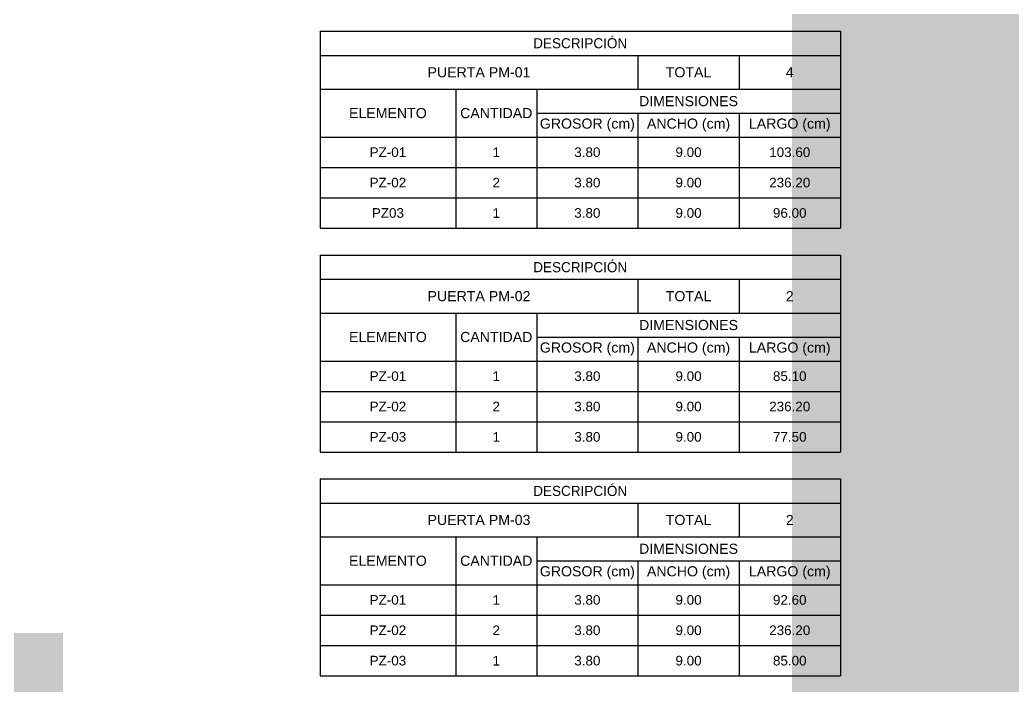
# Model space of a CAD drawing. Header units: millimetres. Extents: x 19458 to 19801, y 4351 to 4752.
# Drawn here: x 19572.31 to 19582.12, y 4496.62 to 4503.2 of the extents above; entities that cross this region are included whole.
import ezdxf

# ---------------------------------------------------------------- set-up
doc = ezdxf.new("R2010")
doc.units = ezdxf.units.MM
for name, color, linetype in [('cotas', 1, 'Continuous'), ('cotas @ 200', 1, 'Continuous'), ('cotas @ 300', 1, 'Continuous'), ('cotas @ 400', 1, 'Continuous'), ('cotas @ 500', 1, 'Continuous')]:
    doc.layers.add(name, color=color, linetype=linetype)
doc.styles.add('century gothic', font='GOTHIC.TTF')
doc.styles.add('COTAS SMC', font='GOTHIC.TTF')
doc.styles.get("Standard").update_dxf_attribs({"font": 'arial.ttf'})
doc.dimstyles.new('ANOTATIVE 100 SMCONSTRUCCIONES', dxfattribs={"dimscale": 0, "dimtxt": 0.18, "dimasz": 0.15, "dimexe": 0.18, "dimexo": 0.09, "dimgap": 0.1, "dimtad": 1, "dimzin": 0, "dimdsep": 46, "dimtxsty": 'century gothic', "dimblk1": 'FLECHA1', "dimblk2": 'FLECHA1', "dimsah": 1, "dimcen": 0.18, "dimdle": 0.075, "dimclrd": 1, "dimclre": 1, "dimclrt": 2, "dimaunit": 1, "dimadec": 0, "dimazin": 0, "dimtfac": 0.75, "dimtix": 1, "dimtmove": 2, "dimatfit": 3, "dimfxl": 0.09, "dimtvp": 1.5, "dimtfill": 1, "dimtolj": 1, "dimtzin": 0, "dimarcsym": 0})
doc.dimstyles.new('PIES SMCONSTRUCCIONES', dxfattribs={"dimscale": 0, "dimtxt": 0.18, "dimasz": 0.2, "dimexe": 0.18, "dimexo": 0, "dimgap": 0.1, "dimtad": 1, "dimdec": 0, "dimlfac": 39.370079, "dimzin": 0, "dimdsep": 46, "dimlunit": 4, "dimtxsty": 'COTAS SMC', "dimblk1": 'FLECHA1', "dimblk2": 'FLECHA1', "dimsah": 1, "dimcen": 0.2, "dimdle": 0.075, "dimclrd": 1, "dimclre": 1, "dimclrt": 2, "dimaunit": 1, "dimadec": 0, "dimazin": 0, "dimtfac": 0.75, "dimtdec": 0, "dimtix": 1, "dimtmove": 2, "dimatfit": 3, "dimfxl": 0.09, "dimtvp": 1.5, "dimtfill": 1, "dimtolj": 1, "dimtzin": 0, "dimarcsym": 0})

# ---------------------------------------------------------------- blocks, each defined once
blk = doc.blocks.new('FLECHA1')
at = {"color": 4}
blk.add_line((-0.246176, -0.248081), (0.248081, 0.25), dxfattribs=at)
at = {"color": 1}
blk.add_line((-1, 0), (0.496162, 0), dxfattribs=at)
blk = doc.blocks.new('*D1758')
at = {"layer": 'cotas', "color": 1, "lineweight": -2, "transparency": 16777216}
for p, q in [((19614.326, 4580.8448), (19614.326, 4610.8448)), ((19597.9836, 4550.8448), (19578.326, 4550.8448)), ((19614.326, 4548.4298), (19614.326, 4550.8448)), ((19597.5339, 4548.4298), (19578.326, 4548.4298)), ((19614.326, 4518.4298), (19614.326, 4488.4298))]:
    blk.add_line(p, q, dxfattribs=at)
at = {"layer": 'Defpoints', "color": 0, "transparency": 16777216}
for p in [(19614.326, 4550.8448), (19615.9836, 4550.8448), (19615.5339, 4548.4298)]:
    blk.add_point(p, dxfattribs=at)
at = {"layer": 'cotas', "color": 1, "lineweight": -2, "transparency": 16777216, "xscale": 30, "yscale": 30, "zscale": 30}
for p, rotation in [((19614.326, 4550.8448), 270), ((19614.326, 4548.4298), 90)]:
    blk.add_blockref('FLECHA1', p, dxfattribs=dict(at, rotation=rotation))
at = {"layer": 'cotas', "color": 2, "transparency": 16777216, "insert": (19575.5307, 4549.6373), "char_height": 36, "attachment_point": 5, "rotation": 90, "style": 'century gothic', "bg_fill": 3, "box_fill_scale": 1.1, "bg_fill_color": 256, "bg_fill_true_color": 13158600, "bg_fill_transparency": 0}
blk.add_mtext('\\A1;2.42', dxfattribs=at)
blk = doc.blocks.new('*D1775')
at = {"layer": 'cotas', "color": 1, "lineweight": -2, "transparency": 16777216}
for p, q in [((19614.326, 4595.8448), (19614.326, 4640.8448)), ((19588.9836, 4550.8448), (19560.326, 4550.8448)), ((19614.326, 4548.4298), (19614.326, 4550.8448)), ((19588.5339, 4548.4298), (19560.326, 4548.4298)), ((19614.326, 4503.4298), (19614.326, 4458.4298))]:
    blk.add_line(p, q, dxfattribs=at)
at = {"layer": 'Defpoints', "color": 0, "transparency": 16777216}
for p in [(19614.326, 4550.8448), (19615.9836, 4550.8448), (19615.5339, 4548.4298)]:
    blk.add_point(p, dxfattribs=at)
at = {"layer": 'cotas', "color": 1, "lineweight": -2, "transparency": 16777216, "xscale": 45, "yscale": 45, "zscale": 45}
for p, rotation in [((19614.326, 4550.8448), 270), ((19614.326, 4548.4298), 90)]:
    blk.add_blockref('FLECHA1', p, dxfattribs=dict(at, rotation=rotation))
at = {"layer": 'cotas', "color": 2, "transparency": 16777216, "insert": (19556.133, 4549.6373), "char_height": 54, "attachment_point": 5, "rotation": 90, "style": 'century gothic', "bg_fill": 3, "box_fill_scale": 1.1, "bg_fill_color": 256, "bg_fill_true_color": 13158600, "bg_fill_transparency": 0}
blk.add_mtext('\\A1;2.42', dxfattribs=at)
blk = doc.blocks.new('*D1781')
at = {"layer": 'cotas', "color": 1, "lineweight": -2, "transparency": 16777216}
for p, q in [((19614.326, 4610.8448), (19614.326, 4670.8448)), ((19579.9836, 4550.8448), (19542.326, 4550.8448)), ((19614.326, 4548.4298), (19614.326, 4550.8448)), ((19579.5339, 4548.4298), (19542.326, 4548.4298)), ((19614.326, 4488.4298), (19614.326, 4428.4298))]:
    blk.add_line(p, q, dxfattribs=at)
at = {"layer": 'Defpoints', "color": 0, "transparency": 16777216}
for p in [(19614.326, 4550.8448), (19615.9836, 4550.8448), (19615.5339, 4548.4298)]:
    blk.add_point(p, dxfattribs=at)
at = {"layer": 'cotas', "color": 1, "lineweight": -2, "transparency": 16777216, "xscale": 60, "yscale": 60, "zscale": 60}
for p, rotation in [((19614.326, 4550.8448), 270), ((19614.326, 4548.4298), 90)]:
    blk.add_blockref('FLECHA1', p, dxfattribs=dict(at, rotation=rotation))
at = {"layer": 'cotas', "color": 2, "transparency": 16777216, "insert": (19536.7353, 4549.6373), "char_height": 72, "attachment_point": 5, "rotation": 90, "style": 'century gothic', "bg_fill": 3, "box_fill_scale": 1.1, "bg_fill_color": 256, "bg_fill_true_color": 13158600, "bg_fill_transparency": 0}
blk.add_mtext('\\A1;2.42', dxfattribs=at)
blk = doc.blocks.new('*D1784')
at = {"layer": 'cotas', "color": 1, "lineweight": -2, "transparency": 16777216}
for p, q in [((19620.0128, 4651.7533), (19620.0128, 4751.7533)), ((19620.4168, 4551.7533), (19530.0128, 4551.7533)), ((19620.0128, 4550.5333), (19620.0128, 4551.7533)), ((19620.4168, 4550.5333), (19530.0128, 4550.5333)), ((19620.0128, 4450.5333), (19620.0128, 4350.5333))]:
    blk.add_line(p, q, dxfattribs=at)
at = {"layer": 'Defpoints', "color": 0, "transparency": 16777216}
for p in [(19620.0128, 4551.7533), (19620.4168, 4551.7533), (19620.4168, 4550.5333)]:
    blk.add_point(p, dxfattribs=at)
at = {"layer": 'cotas', "color": 1, "lineweight": -2, "transparency": 16777216, "xscale": 100, "yscale": 100, "zscale": 100}
for p, rotation in [((19620.0128, 4551.7533), 270), ((19620.0128, 4550.5333), 90)]:
    blk.add_blockref('FLECHA1', p, dxfattribs=dict(at, rotation=rotation))
at = {"layer": 'cotas', "color": 2, "transparency": 16777216, "insert": (19523.8809, 4551.1433), "char_height": 90, "attachment_point": 5, "rotation": 90, "style": 'COTAS SMC', "bg_fill": 3, "box_fill_scale": 1.1, "bg_fill_color": 256, "bg_fill_true_color": 13158600, "bg_fill_transparency": 0}
blk.add_mtext("\\A1;4'", dxfattribs=at)
blk = doc.blocks.new('*T1111')
at = {"layer": 'cotas', "color": 0, "linetype": 'ByBlock', "lineweight": -2, "transparency": 16777216}
for p, q in [((0, 0), (5.1409, 0)), ((0, 0), (0, -1.9461)), ((5.1409, 0), (5.1409, -1.9461)), ((0, -0.2392), (5.1409, -0.2392)), ((3.1409, -0.2392), (3.1409, -0.5731)), ((4.1409, -0.2392), (4.1409, -0.5731)), ((0, -0.5731), (5.1409, -0.5731)), ((1.3409, -0.5731), (1.3409, -1.9461)), ((2.1409, -0.5731), (2.1409, -1.9461)), ((2.1409, -0.8096), (5.1409, -0.8096)), ((3.1409, -0.8096), (3.1409, -1.9461)), ((4.1409, -0.8096), (4.1409, -1.9461)), ((0, -1.0461), (5.1409, -1.0461)), ((0, -1.3461), (5.1409, -1.3461)), ((0, -1.6461), (5.1409, -1.6461)), ((0, -1.9461), (5.1409, -1.9461))]:
    blk.add_line(p, q, dxfattribs=at)
at = {"layer": 'cotas', "color": 0, "transparency": 16777216, "insert": (2.5704, -0.1196), "char_height": 0.1, "width": 5.077526, "attachment_point": 5, "style": 'century gothic'}
blk.add_mtext('DESCRIPCIÓN', dxfattribs=at)
at = {"layer": 'cotas', "color": 0, "transparency": 16777216, "attachment_point": 5}
for s, insert, char_height, width in [('PUERTA PM-01', (1.5704, -0.4061), 0.1, 3.077526), ('TOTAL', (3.6409, -0.4061), 0.1, 0.936652), ('4', (4.6409, -0.4061), 0.1, 0.936652), ('DIMENSIONES', (3.6409, -0.6913), 0.1, 2.936652), ('ELEMENTO', (0.6704, -0.8096), 0.1, 1.277526), ('CANTIDAD', (1.7409, -0.8096), 0.1, 0.736652), ('GROSOR (cm)', (2.6409, -0.9278), 0.1, 0.936652), ('ANCHO (cm)', (3.6409, -0.9278), 0.1, 0.936652), ('LARGO (cm)', (4.6409, -0.9278), 0.1, 0.936652), ('PZ-01', (0.6704, -1.1961), 0.09502, 1.277526), ('1', (1.7409, -1.1961), 0.095, 0.736652), ('3.80', (2.6409, -1.1961), 0.09502, 0.936652), ('9.00', (3.6409, -1.1961), 0.09502, 0.936652), ('103.60', (4.6409, -1.1961), 0.09502, 0.936652), ('PZ-02', (0.6704, -1.4961), 0.09502, 1.277526), ('2', (1.7409, -1.4961), 0.095, 0.736652), ('3.80', (2.6409, -1.4961), 0.09502, 0.936652), ('9.00', (3.6409, -1.4961), 0.09502, 0.936652), ('236.20', (4.6409, -1.4961), 0.09502, 0.936652), ('PZ03', (0.6704, -1.7961), 0.09502, 1.277526), ('1', (1.7409, -1.7961), 0.095, 0.736652), ('3.80', (2.6409, -1.7961), 0.09502, 0.936652), ('9.00', (3.6409, -1.7961), 0.09502, 0.936652), ('96.00', (4.6409, -1.7961), 0.09502, 0.936652)]:
    blk.add_mtext(s, dxfattribs=dict(at, insert=insert, char_height=char_height, width=width))
blk = doc.blocks.new('*T1130')
at = {"layer": 'cotas', "color": 0, "linetype": 'ByBlock', "lineweight": -2, "transparency": 16777216}
for p, q in [((0, 0), (5.1409, 0)), ((0, 0), (0, -1.9461)), ((5.1409, 0), (5.1409, -1.9461)), ((0, -0.2392), (5.1409, -0.2392)), ((3.1409, -0.2392), (3.1409, -0.5731)), ((4.1409, -0.2392), (4.1409, -0.5731)), ((0, -0.5731), (5.1409, -0.5731)), ((1.3409, -0.5731), (1.3409, -1.9461)), ((2.1409, -0.5731), (2.1409, -1.9461)), ((2.1409, -0.8096), (5.1409, -0.8096)), ((3.1409, -0.8096), (3.1409, -1.9461)), ((4.1409, -0.8096), (4.1409, -1.9461)), ((0, -1.0461), (5.1409, -1.0461)), ((0, -1.3461), (5.1409, -1.3461)), ((0, -1.6461), (5.1409, -1.6461)), ((0, -1.9461), (5.1409, -1.9461))]:
    blk.add_line(p, q, dxfattribs=at)
at = {"layer": 'cotas', "color": 0, "transparency": 16777216, "insert": (2.5704, -0.1196), "char_height": 0.1, "width": 5.077526, "attachment_point": 5, "style": 'century gothic'}
blk.add_mtext('DESCRIPCIÓN', dxfattribs=at)
at = {"layer": 'cotas', "color": 0, "transparency": 16777216, "attachment_point": 5}
for s, insert, char_height, width in [('PUERTA PM-02', (1.5704, -0.4061), 0.1, 3.077526), ('TOTAL', (3.6409, -0.4061), 0.1, 0.936652), ('2', (4.6409, -0.4061), 0.1, 0.936652), ('DIMENSIONES', (3.6409, -0.6913), 0.1, 2.936652), ('ELEMENTO', (0.6704, -0.8096), 0.1, 1.277526), ('CANTIDAD', (1.7409, -0.8096), 0.1, 0.736652), ('GROSOR (cm)', (2.6409, -0.9278), 0.1, 0.936652), ('ANCHO (cm)', (3.6409, -0.9278), 0.1, 0.936652), ('LARGO (cm)', (4.6409, -0.9278), 0.1, 0.936652), ('PZ-01', (0.6704, -1.1961), 0.09502, 1.277526), ('1', (1.7409, -1.1961), 0.095, 0.736652), ('3.80', (2.6409, -1.1961), 0.09502, 0.936652), ('9.00', (3.6409, -1.1961), 0.09502, 0.936652), ('85.10', (4.6409, -1.1961), 0.09502, 0.936652), ('PZ-02', (0.6704, -1.4961), 0.09502, 1.277526), ('2', (1.7409, -1.4961), 0.095, 0.736652), ('3.80', (2.6409, -1.4961), 0.09502, 0.936652), ('9.00', (3.6409, -1.4961), 0.09502, 0.936652), ('236.20', (4.6409, -1.4961), 0.09502, 0.936652), ('PZ-03', (0.6704, -1.7961), 0.09502, 1.277526), ('1', (1.7409, -1.7961), 0.095, 0.736652), ('3.80', (2.6409, -1.7961), 0.09502, 0.936652), ('9.00', (3.6409, -1.7961), 0.09502, 0.936652), ('77.50', (4.6409, -1.7961), 0.09502, 0.936652)]:
    blk.add_mtext(s, dxfattribs=dict(at, insert=insert, char_height=char_height, width=width))
blk = doc.blocks.new('*T1131')
at = {"layer": 'cotas', "color": 0, "linetype": 'ByBlock', "lineweight": -2, "transparency": 16777216}
for p, q in [((0, 0), (5.1409, 0)), ((0, 0), (0, -1.9461)), ((5.1409, 0), (5.1409, -1.9461)), ((0, -0.2392), (5.1409, -0.2392)), ((3.1409, -0.2392), (3.1409, -0.5731)), ((4.1409, -0.2392), (4.1409, -0.5731)), ((0, -0.5731), (5.1409, -0.5731)), ((1.3409, -0.5731), (1.3409, -1.9461)), ((2.1409, -0.5731), (2.1409, -1.9461)), ((2.1409, -0.8096), (5.1409, -0.8096)), ((3.1409, -0.8096), (3.1409, -1.9461)), ((4.1409, -0.8096), (4.1409, -1.9461)), ((0, -1.0461), (5.1409, -1.0461)), ((0, -1.3461), (5.1409, -1.3461)), ((0, -1.6461), (5.1409, -1.6461)), ((0, -1.9461), (5.1409, -1.9461))]:
    blk.add_line(p, q, dxfattribs=at)
at = {"layer": 'cotas', "color": 0, "transparency": 16777216, "insert": (2.5704, -0.1196), "char_height": 0.1, "width": 5.077526, "attachment_point": 5, "style": 'century gothic'}
blk.add_mtext('DESCRIPCIÓN', dxfattribs=at)
at = {"layer": 'cotas', "color": 0, "transparency": 16777216, "attachment_point": 5}
for s, insert, char_height, width in [('PUERTA PM-03', (1.5704, -0.4061), 0.1, 3.077526), ('TOTAL', (3.6409, -0.4061), 0.1, 0.936652), ('2', (4.6409, -0.4061), 0.1, 0.936652), ('DIMENSIONES', (3.6409, -0.6913), 0.1, 2.936652), ('ELEMENTO', (0.6704, -0.8096), 0.1, 1.277526), ('CANTIDAD', (1.7409, -0.8096), 0.1, 0.736652), ('GROSOR (cm)', (2.6409, -0.9278), 0.1, 0.936652), ('ANCHO (cm)', (3.6409, -0.9278), 0.1, 0.936652), ('LARGO (cm)', (4.6409, -0.9278), 0.1, 0.936652), ('PZ-01', (0.6704, -1.1961), 0.09502, 1.277526), ('1', (1.7409, -1.1961), 0.095, 0.736652), ('3.80', (2.6409, -1.1961), 0.09502, 0.936652), ('9.00', (3.6409, -1.1961), 0.09502, 0.936652), ('92.60', (4.6409, -1.1961), 0.09502, 0.936652), ('PZ-02', (0.6704, -1.4961), 0.09502, 1.277526), ('2', (1.7409, -1.4961), 0.095, 0.736652), ('3.80', (2.6409, -1.4961), 0.09502, 0.936652), ('9.00', (3.6409, -1.4961), 0.09502, 0.936652), ('236.20', (4.6409, -1.4961), 0.09502, 0.936652), ('PZ-03', (0.6704, -1.7961), 0.09502, 1.277526), ('1', (1.7409, -1.7961), 0.095, 0.736652), ('3.80', (2.6409, -1.7961), 0.09502, 0.936652), ('9.00', (3.6409, -1.7961), 0.09502, 0.936652), ('85.00', (4.6409, -1.7961), 0.09502, 0.936652)]:
    blk.add_mtext(s, dxfattribs=dict(at, insert=insert, char_height=char_height, width=width))
blk = doc.blocks.new('*U1906')
at = {"layer": 'cotas @ 200'}
dim = blk.add_linear_dim(base=(19614.3260382735, 4550.8448237801), p1=(19615.5338597089, 4548.4298237801), p2=(19615.9836080801, 4550.8448237801), angle=90, dimstyle='ANOTATIVE 100 SMCONSTRUCCIONES', override={"dimscale": 200, "dimtix": 1, "dimtofl": 1, "dimtmove": 1, "dimatfit": 1}, dxfattribs=at)
dim.commit()
dim.dimension.update_dxf_attribs({"geometry": '*D1758', "text_midpoint": (19575.5306609792, 4549.6373237801)})
at = {"layer": 'cotas @ 300'}
dim = blk.add_linear_dim(base=(19614.3260382735, 4550.8448237801), p1=(19615.5338597089, 4548.4298237801), p2=(19615.9836080801, 4550.8448237801), angle=90, dimstyle='ANOTATIVE 100 SMCONSTRUCCIONES', override={"dimscale": 300, "dimtix": 1, "dimtofl": 1, "dimtmove": 1, "dimatfit": 1}, dxfattribs=at)
dim.commit()
dim.dimension.update_dxf_attribs({"geometry": '*D1775', "text_midpoint": (19556.132972332, 4549.6373237801)})
at = {"layer": 'cotas @ 400'}
dim = blk.add_linear_dim(base=(19614.3260382735, 4550.8448237801), p1=(19615.5338597089, 4548.4298237801), p2=(19615.9836080801, 4550.8448237801), angle=90, dimstyle='ANOTATIVE 100 SMCONSTRUCCIONES', override={"dimscale": 400, "dimtix": 1, "dimtofl": 1, "dimtmove": 1, "dimatfit": 1}, dxfattribs=at)
dim.commit()
dim.dimension.update_dxf_attribs({"geometry": '*D1781', "text_midpoint": (19536.7352836848, 4549.6373237801)})
blk = doc.blocks.new('*U1908')
at = {"layer": 'cotas @ 500'}
dim = blk.add_linear_dim(base=(19620.0128, 4551.7533), p1=(19620.4168, 4550.5333), p2=(19620.4168, 4551.7533), angle=90, dimstyle='PIES SMCONSTRUCCIONES', override={"dimscale": 500, "dimtix": 1, "dimtofl": 1, "dimtmove": 2, "dimatfit": 3}, dxfattribs=at)
dim.commit()
dim.dimension.update_dxf_attribs({"geometry": '*D1784', "text_midpoint": (19523.8809, 4551.1433)})

msp = doc.modelspace()

# ---------------------------------------------------------------- block references
at = {"layer": 'cotas'}
msp.add_blockref('*U1906', (0, 0), dxfattribs=at)

# ---------------------------------------------------------------- next in the draw order: block references
msp.add_blockref('*U1908', (0, 0), dxfattribs=at)

# ---------------------------------------------------------------- next in the draw order: block references
for name, p in [('*T1111', (19575.2736, 4503.0864)), ('*T1130', (19575.2736, 4500.8746)), ('*T1131', (19575.2736, 4498.6641))]:
    msp.add_blockref(name, p)

doc.saveas('drawing.dxf')
